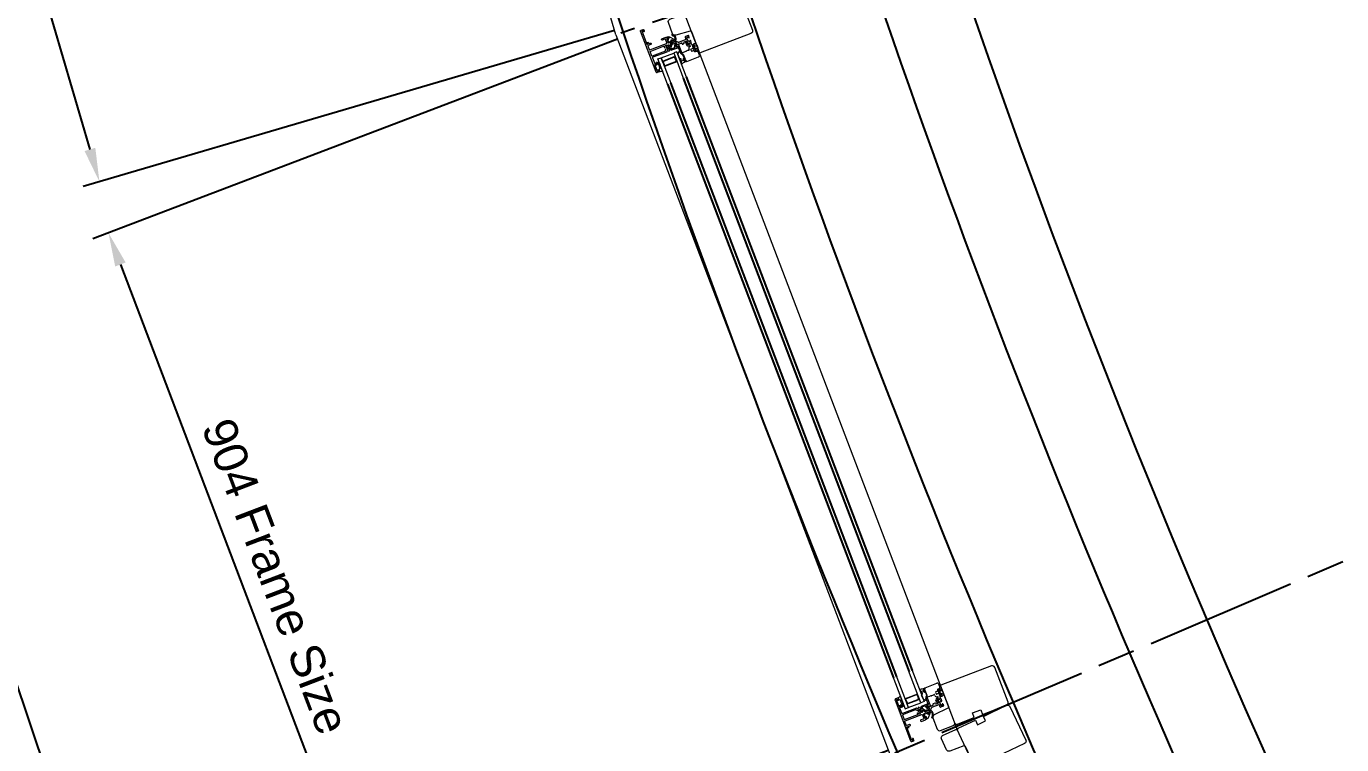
# Model space of a CAD drawing. Header units: inches. Extents: x 19267 to 40087, y 4081 to 15521.
# Drawn here: x 21843 to 23405, y 11814 to 12666 of the extents above; entities that cross this region are included whole.
import ezdxf

# ---------------------------------------------------------------- set-up
doc = ezdxf.new("R2010")
doc.units = ezdxf.units.IN
doc.header["$MEASUREMENT"] = 0
doc.linetypes.add('CENTERLINE', pattern=[30, 12, -1.5, 3, -1.5, 12])
doc.layers.get('DEFPOINTS').update_dxf_attribs({"color": 251})
doc.layers.add('20-TEXT', color=3, linetype='Continuous')
doc.layers.add('DWG', color=7, linetype='Continuous')
for name, color, linetype, lineweight in [('VELFAC_ALU', 4, 'Continuous', 0), ('VELFAC_COMPOSITE', 4, 'Continuous', 0), ('VELFAC_GASKET', 5, 'Continuous', 0), ('VELFAC_GLAZING', 5, 'Continuous', 0), ('VELFAC_GLAZING_BEAD', 5, 'Continuous', 0), ('VELFAC_WOOD', 2, 'Continuous', 0)]:
    doc.layers.add(name, color=color, linetype=linetype, lineweight=lineweight)
doc.styles.get("Standard").update_dxf_attribs({"font": 'arial.ttf'})
doc.dimstyles.new('20-TEXT', dxfattribs={"dimscale": 20, "dimtxt": 2, "dimasz": 2, "dimexe": 1, "dimexo": 1.5, "dimgap": 1, "dimtad": 1, "dimdec": 0, "dimzin": 0, "dimdsep": 46, "dimtxsty": 'Standard', "dimcen": 0.09, "dimadec": 4, "dimazin": 0, "dimtfac": 1, "dimtdec": 0, "dimtofl": 0, "dimtmove": 0, "dimatfit": 3, "dimfxl": 1, "dimtolj": 1, "dimtzin": 0, "dimarcsym": 0})

# ---------------------------------------------------------------- blocks, each defined once
blk = doc.blocks.new('*D33')
at = {"layer": '20-TEXT', "color": 0, "lineweight": -2, "transparency": 16777216}
for p, q in [((22075.4, 14429.8), (21068.3, 14090.6)), ((22242.6, 10666.4), (21100, 14059.1)), ((23243.6, 10961.3), (22236.4, 10622.1))]:
    blk.add_line(p, q, dxfattribs=at)
at = {"layer": '20-TEXT', "color": 0, "transparency": 16777216}
for points in [[(21106.3, 14061.2), (21093.7, 14056.9), (21087.3, 14097)], [(22248.9, 10668.5), (22236.3, 10664.2), (22255.4, 10628.5)]]:
    blk.add_solid(points, dxfattribs=at)
at = {"layer": 'DEFPOINTS', "color": 0, "transparency": 16777216}
for p in [(22103.9, 14439.3), (21087.3, 14097), (23272, 10970.8)]:
    blk.add_point(p, dxfattribs=at)
at = {"layer": '20-TEXT', "color": 0, "transparency": 16777216, "insert": (21715.1, 12377.5), "char_height": 40, "attachment_point": 5, "rotation": 288.6124}
blk.add_mtext('\\A1;3660 Structural Opening', dxfattribs=at)
blk = doc.blocks.new('*D29')
at = {"layer": '20-TEXT', "color": 0, "lineweight": -2, "transparency": 16777216}
for p, q in [((22286.6, 13527.9), (21656.1, 13342.6)), ((21686.5, 13309.9), (21918.6, 12520.4)), ((22541.3, 12661.7), (21910.7, 12476.4))]:
    blk.add_line(p, q, dxfattribs=at)
at = {"layer": '20-TEXT', "color": 0, "transparency": 16777216}
for points in [[(21692.9, 13311.7), (21680.1, 13308), (21675.2, 13348.2)], [(21925, 12522.3), (21912.2, 12518.5), (21929.9, 12482)]]:
    blk.add_solid(points, dxfattribs=at)
at = {"layer": 'DEFPOINTS', "color": 0, "transparency": 16777216}
for p in [(22315.4, 13536.4), (22570, 12670.2), (21929.9, 12482)]:
    blk.add_point(p, dxfattribs=at)
at = {"layer": '20-TEXT', "color": 0, "transparency": 16777216, "insert": (21841.6, 12926.6), "char_height": 40, "attachment_point": 5, "rotation": 286.3803}
blk.add_mtext('\\A1;904 Frame Size', dxfattribs=at)
blk = doc.blocks.new('*D30')
at = {"layer": '20-TEXT', "color": 0, "lineweight": -2, "transparency": 16777216}
for p, q in [((22544.9, 12651.3), (21921.9, 12414.1)), ((21954.8, 12383.9), (22247.6, 11614.5)), ((22866.2, 11807.1), (22243.1, 11570))]:
    blk.add_line(p, q, dxfattribs=at)
at = {"layer": '20-TEXT', "color": 0, "transparency": 16777216}
for points in [[(21961, 12386.2), (21948.6, 12381.5), (21940.6, 12421.3)], [(22253.8, 11616.9), (22241.4, 11612.1), (22261.8, 11577.1)]]:
    blk.add_solid(points, dxfattribs=at)
at = {"layer": 'DEFPOINTS', "color": 0, "transparency": 16777216}
for p in [(22572.9, 12661.9), (22894.2, 11817.8), (22261.8, 11577.1)]:
    blk.add_point(p, dxfattribs=at)
at = {"layer": '20-TEXT', "color": 0, "transparency": 16777216, "insert": (22139.2, 12013.7), "char_height": 40, "attachment_point": 5, "rotation": 290.8353}
blk.add_mtext('\\A1;904 Frame Size', dxfattribs=at)

msp = doc.modelspace()

# ---------------------------------------------------------------- hatches: boundary and pattern name
at = {"layer": 'VELFAC_COMPOSITE'}
h = msp.add_hatch(color=8, dxfattribs=at)
h.paths.add_polyline_path([(22609.5, 12638.4, -0.520567), (22607.5, 12639.8), (22607.5, 12640.2, 0.520567), (22606.7, 12640.7), (22605, 12640.1, -0.131652), (22604.9, 12640.1), (22604.5, 12640.1, -0.414214), (22604.2, 12640.5), (22604.4, 12641.4, -0.414214), (22604.7, 12641.6), (22604.9, 12641.6, 1.69614), (22605.1, 12642.6), (22604.9, 12642.6, -0.414214), (22604.6, 12643), (22604.8, 12643.9, -0.414214), (22605.1, 12644.1), (22605.5, 12644.1, -0.131652), (22605.6, 12644), (22607, 12642.9, 0.57735), (22607.8, 12643.2), (22608.1, 12644.9, -0.267949), (22609.4, 12646.5), (22610.3, 12646.8, 0.267949), (22610.5, 12647, -0.267949), (22610.7, 12647.3), (22614, 12648.5, -0.176327), (22614.7, 12648.6), (22616.9, 12647.8, 0.176327), (22618.2, 12647.8), (22625.9, 12650.7, 0.414214), (22626.2, 12651.4), (22625.3, 12653.7, -0.414214), (22625.6, 12654.3), (22628.8, 12655.6, -0.414214), (22629.5, 12655.3), (22630.1, 12653.8, -0.342001), (22629.7, 12652.6, -0.490311), (22629.4, 12652.7), (22629.1, 12653.5, 0.414214), (22628.4, 12653.8), (22627.5, 12653.5, 0.414214), (22627.2, 12652.8), (22628.4, 12649.8, 0.198912), (22628.9, 12649.2), (22630.5, 12648.5, 0.668179), (22630.9, 12648.9), (22630.6, 12649.5, -0.490311), (22630.8, 12649.8, -0.342001), (22631.8, 12649.2), (22632.4, 12647.6, -0.414214), (22632.1, 12647), (22629.2, 12645.9, -0.198912), (22628.5, 12645.9), (22627.6, 12646.3, -0.198912), (22627.5, 12646.4), (22627.4, 12646.6, -0.414214), (22627.6, 12646.9), (22628.5, 12647.2, 0.668179), (22628.5, 12647.8), (22627.5, 12648.2, -0.148291), (22627, 12648.6, 0.357756), (22626.4, 12648.8), (22624.1, 12647.9, 0.414214), (22623.9, 12647.5), (22624.2, 12646.7, -0.414214), (22624, 12646.3), (22621.9, 12645.5, -0.349216), (22621.6, 12645.6), (22621, 12646.5, 0.349216), (22620.6, 12646.6), (22614.4, 12644.2, 0.414214), (22613.9, 12642.9), (22614.1, 12642.3, 0.414214), (22614.8, 12642), (22616.2, 12642.5, -0.414214), (22616.8, 12642.2), (22616.9, 12642, -0.414214), (22616.5, 12641)])
h.paths.add_polyline_path([(22612.9, 12642.1), (22612.7, 12642.5, -0.414214), (22614, 12645.4), (22614.5, 12645.6, 1), (22614, 12646.9), (22610.2, 12645.4, 0.267949), (22609.3, 12644.3), (22608.7, 12640.9), (22608.7, 12640.4, 0.520567), (22609.7, 12639.8), (22612.3, 12640.8, 0.414214)], flags=16)
h = msp.add_hatch(color=8, dxfattribs=at)
h.paths.add_polyline_path([(22905.9, 11859.7, 0.520567), (22905.3, 11857.3), (22905.6, 11857, -0.520567), (22905.3, 11856.1), (22903.7, 11855.4, 0.131652), (22903.5, 11855.3), (22903.3, 11855.1, 0.414214), (22903.3, 11854.6), (22904, 11854.1, 0.414214), (22904.5, 11854.1), (22904.6, 11854.2, -1.69614), (22905.4, 11853.6), (22905.3, 11853.4, 0.414214), (22905.3, 11853), (22906, 11852.5, 0.414214), (22906.4, 11852.5), (22906.7, 11852.8, 0.131652), (22906.7, 11852.9), (22907, 11854.7, -0.57735), (22907.8, 11855), (22909.2, 11853.9, 0.267949), (22911.2, 11853.6), (22912.1, 11853.9, -0.267949), (22912.4, 11853.9, 0.267949), (22912.7, 11853.8), (22916, 11855.1, 0.176327), (22916.5, 11855.5), (22917.7, 11857.6, -0.176327), (22918.7, 11858.5), (22926.3, 11861.4, -0.414214), (22927, 11861.1), (22927.9, 11858.7, 0.414214), (22928.5, 11858.5), (22931.8, 11859.7, 0.414214), (22932.1, 11860.3), (22931.5, 11861.9, 0.342001), (22930.4, 11862.5, 0.490311), (22930.3, 11862.2), (22930.6, 11861.4, -0.414214), (22930.3, 11860.8), (22929.4, 11860.4, -0.414214), (22928.7, 11860.7), (22927.6, 11863.8, -0.198912), (22927.6, 11864.5), (22928.3, 11866.1, -0.668179), (22928.8, 11866), (22929.1, 11865.4, 0.490311), (22929.4, 11865.3, 0.342001), (22929.7, 11866.5), (22929.1, 11868, 0.414214), (22928.5, 11868.3), (22925.6, 11867.2, 0.198912), (22925.1, 11866.7), (22924.7, 11865.8, 0.198912), (22924.7, 11865.7), (22924.8, 11865.5, 0.414214), (22925, 11865.4), (22925.9, 11865.7, -0.668179), (22926.3, 11865.3), (22925.8, 11864.3, 0.148291), (22925.8, 11863.7, -0.357756), (22925.5, 11863.2), (22923.1, 11862.3, -0.414214), (22922.7, 11862.5), (22922.4, 11863.3, 0.414214), (22922, 11863.5), (22919.9, 11862.7, 0.349216), (22919.7, 11862.3), (22919.8, 11861.3, -0.349216), (22919.6, 11861), (22913.5, 11858.6, -0.414214), (22912.2, 11859.2), (22911.9, 11859.8, -0.414214), (22912.2, 11860.5), (22913.6, 11861, 0.414214), (22913.9, 11861.7), (22913.8, 11861.9, 0.414214), (22912.8, 11862.3)])
h.paths.add_polyline_path([(22910.8, 11859.2), (22911, 11858.7, 0.414214), (22913.9, 11857.4), (22914.5, 11857.7, -1), (22915, 11856.3), (22911.1, 11854.9, -0.267949), (22909.6, 11855.1), (22907, 11857.3), (22906.7, 11857.6, -0.520567), (22907, 11858.8), (22909.6, 11859.7, -0.414214)], flags=16)

# ---------------------------------------------------------------- linework, layer by layer
at = {"color": 1, "linetype": 'CENTERLINE', "ltscale": 15}
for p, q in [((25827.7, 13762.6), (22548.7, 12658.2)), ((25827.7, 13063.2), (22874, 11804.1))]:
    msp.add_line(p, q, dxfattribs=at)
at = {"color": 1, "ltscale": 30}
for centre, radius, start, end in [((33681.2, 16406.8), 11343.6, 189.6455, 207.5734), ((33655.9, 16397.9), 11416.8, 189.62284, 207.59324), ((33656.6, 16398.1), 11567.6, 189.62305, 207.59259), ((33644.9, 16395.2), 11705.5, 189.61836, 207.60653)]:
    msp.add_arc(centre, radius, start, end, dxfattribs=at)
at = {"layer": 'DWG', "ltscale": 5}
for p, q in [((22622.8, 12605.1), (22891.2, 11900.4)), ((22626.5, 12606.5), (22894.9, 11901.9)), ((22604.1, 12597.9), (22872.5, 11893.3)), ((22607.8, 12599.4), (22876.2, 11894.7))]:
    msp.add_line(p, q, dxfattribs=at)
at = {"layer": 'VELFAC_ALU'}
for p, q in [((22543, 12656.3), (22284.5, 13535.8)), ((22623.6, 12683.4), (22947.6, 11833)), ((22543, 12656.3), (22869.3, 11799.6)), ((23337, 11010.5), (22947.6, 11833))]:
    msp.add_line(p, q, dxfattribs=at)
for points in [[(22603.3, 12636), (22586.8, 12629.7, 0.414214), (22586.5, 12629.1), (22588.8, 12623, 0.414214), (22589.5, 12622.7), (22591, 12623.3, -0.414214), (22591.4, 12623.2), (22591.9, 12622, -0.341999), (22591.5, 12620.8, -0.490314), (22591.2, 12620.9), (22590.9, 12621.7, 0.414214), (22590.6, 12621.9), (22589.4, 12621.4, 0.414214), (22589.1, 12620.7), (22592, 12613.3, 0.414214), (22592.6, 12613), (22593.8, 12613.4, 0.414214), (22594, 12613.7), (22593.7, 12614.5, -0.490314), (22593.8, 12614.8, -0.341999), (22594.9, 12614.1), (22595.3, 12613, -0.414214), (22595.1, 12612.6), (22592.1, 12611.5, -0.414214), (22590.8, 12612), (22572.4, 12660.6, -0.414214), (22572.9, 12661.9), (22575.3, 12662.8, -0.414214), (22575.9, 12662.5), (22576.5, 12661.1, -0.341999), (22576.1, 12659.9, -0.490314), (22575.8, 12660), (22575.2, 12661.5, 0.414214), (22575, 12661.6), (22573.9, 12661.2, 0.414214), (22573.8, 12661), (22579.8, 12645.3, 0.414214), (22580.1, 12645.2), (22581.1, 12645.6, 0.414214), (22581.2, 12645.8), (22580.7, 12647.3, -0.490314), (22580.8, 12647.5, -0.341999), (22581.9, 12646.9), (22582, 12646.4, 0.414214), (22582.7, 12646.2), (22583.8, 12646.6, -1), (22584.4, 12645), (22581.3, 12643.8, 0.414214), (22581, 12643.2), (22582.7, 12638.8, 0.414214), (22583.3, 12638.5), (22603.2, 12646, 0.414214), (22603.5, 12646.7), (22601.8, 12651.1, 0.414214), (22601.1, 12651.4), (22598.1, 12650.2, -1), (22597.5, 12651.8), (22602.2, 12653.6, -0.198912), (22602.4, 12653.6), (22604.5, 12652.6, -0.341999), (22605.1, 12651.6, -0.490314), (22604.8, 12651.4), (22603.6, 12651.9, 0.668179), (22603.4, 12651.7), (22605.1, 12647, 0.414214), (22605.4, 12646.9), (22610.1, 12648.7, 0.668179), (22610.1, 12649), (22608.8, 12649.6, -0.490314), (22608.7, 12649.9, -0.341999), (22609.9, 12650.2), (22612.7, 12649, -0.668179), (22612.7, 12648), (22608.2, 12646.4, 0.267949), (22607.6, 12645.6), (22607.2, 12643.1, -0.57735), (22606.9, 12643), (22605.3, 12644.3, 0.57735), (22604.8, 12644.1), (22604.1, 12639.7, 0.760346), (22604.6, 12639.5, -0.171785), (22604.8, 12639.6), (22606.3, 12639.9, 0.267949), (22606.5, 12640, -0.957292), (22606.9, 12639.9), (22606.1, 12637, -0.493145), (22605.9, 12636.8), (22605.1, 12637.3, -0.315299), (22605, 12637.5), (22605, 12637.6, 0.414214), (22604.8, 12637.8), (22603.8, 12638), (22603.6, 12636.4, -0.267949)], [(22583.8, 12636.8), (22599.7, 12642.9, -0.414214), (22599.9, 12642.8), (22600.5, 12641.4, 0.414214), (22600.8, 12641.2), (22601, 12641.2, 0.267949), (22601.2, 12641.5), (22601.5, 12643.4, -0.267949), (22601.7, 12643.6), (22602.8, 12644.1, -0.57735), (22603.1, 12643.9), (22602.3, 12639, -0.267949), (22602.1, 12638.8), (22601.8, 12638.7, 0.414214), (22601.6, 12638.3), (22602, 12637.3, -0.414214), (22601.9, 12637.1), (22586, 12631, -0.414214), (22585.7, 12631.2), (22583.7, 12636.6, -0.414214)], [(22899.7, 11857.3), (22883.2, 11851, -0.414214), (22882.5, 11851.3), (22880.2, 11857.4, -0.414214), (22880.5, 11858), (22882.1, 11858.7, 0.414214), (22882.3, 11859), (22881.8, 11860.2, 0.341999), (22880.8, 11860.8, 0.490314), (22880.6, 11860.6), (22880.9, 11859.8, -0.414214), (22880.8, 11859.5), (22879.6, 11859, -0.414214), (22878.9, 11859.3), (22876.1, 11866.8, -0.414214), (22876.4, 11867.5), (22877.6, 11867.9, -0.414214), (22877.9, 11867.8), (22878.2, 11867, 0.490314), (22878.5, 11866.9, 0.341999), (22878.8, 11868.1), (22878.4, 11869.2, 0.414214), (22878, 11869.4), (22875, 11868.3, 0.414214), (22874.4, 11867), (22892.9, 11818.4, 0.414214), (22894.2, 11817.8), (22896.6, 11818.7, 0.414214), (22896.9, 11819.3), (22896.3, 11820.8, 0.341999), (22895.3, 11821.4, 0.490314), (22895.1, 11821.1), (22895.7, 11819.6, -0.414214), (22895.6, 11819.4), (22894.5, 11819, -0.414214), (22894.3, 11819.1), (22888.3, 11834.8, -0.414214), (22888.4, 11835.1), (22889.4, 11835.4, -0.414214), (22889.7, 11835.3), (22890.2, 11833.9, 0.490314), (22890.5, 11833.8, 0.341999), (22890.9, 11835), (22890.7, 11835.4, -0.414214), (22891, 11836.1), (22892.1, 11836.5, 1), (22891.5, 11838.1), (22888.5, 11836.9, -0.414214), (22887.8, 11837.2), (22886.1, 11841.6, -0.414214), (22886.4, 11842.2), (22906.2, 11849.8, -0.414214), (22906.9, 11849.5), (22908.6, 11845.1, -0.414214), (22908.3, 11844.4), (22905.2, 11843.3, 1), (22905.8, 11841.7), (22910.6, 11843.5, 0.198912), (22910.7, 11843.6), (22911.6, 11845.7, 0.341999), (22911.3, 11846.9, 0.490314), (22911, 11846.8), (22910.5, 11845.7, -0.668179), (22910.1, 11845.7), (22908.4, 11850.4, -0.414214), (22908.5, 11850.6), (22913.2, 11852.4, -0.668179), (22913.4, 11852.1), (22912.8, 11850.9, 0.490314), (22913, 11850.6, 0.341999), (22914.1, 11851.2), (22915.3, 11853.9, 0.668179), (22914.7, 11854.6), (22910.2, 11852.9, -0.267949), (22909.3, 11853.1), (22907.3, 11854.6, 0.57735), (22907, 11854.5), (22906.7, 11852.5, -0.57735), (22906.2, 11852.3), (22902.8, 11855.1, -0.760346), (22903, 11855.6, 0.171785), (22903.1, 11855.7), (22904.5, 11856.5, -0.267949), (22904.7, 11856.5, 0.957292), (22904.9, 11856.8), (22902.4, 11858.5, 0.493145), (22902.1, 11858.4), (22901.8, 11857.6, 0.315299), (22901.9, 11857.4), (22902, 11857.3, -0.414214), (22902, 11857), (22901.4, 11856.2), (22900.2, 11857.2, 0.267949)], [(22885.6, 11843.7), (22901.5, 11849.8, 0.414214), (22901.7, 11850.1), (22901.1, 11851.5, -0.414214), (22901.3, 11851.8), (22901.4, 11851.9, -0.267949), (22901.7, 11851.8), (22903.2, 11850.6, 0.267949), (22903.5, 11850.6), (22904.7, 11851, 0.57735), (22904.7, 11851.3), (22900.9, 11854.5, 0.267949), (22900.7, 11854.5), (22900.3, 11854.4, -0.414214), (22899.9, 11854.5), (22899.6, 11855.5, 0.414214), (22899.3, 11855.6), (22883.4, 11849.5, 0.414214), (22883.3, 11849.3), (22885.4, 11843.9, 0.414214)]]:
    msp.add_lwpolyline(points, format="xyb", close=True, dxfattribs=at)
at = {"layer": 'VELFAC_COMPOSITE'}
for p, q in [((22625.9, 12650.7), (22618.2, 12647.8)), ((22625.3, 12653.7), (22626.2, 12651.4)), ((22628.8, 12655.6), (22625.6, 12654.3)), ((22628.4, 12649.8), (22627.2, 12652.8)), ((22627.5, 12653.5), (22628.4, 12653.8)), ((22630.5, 12648.5), (22628.9, 12649.2)), ((22629.1, 12653.5), (22629.4, 12652.7)), ((22630.1, 12653.8), (22629.5, 12655.3)), ((22630.6, 12649.5), (22630.9, 12648.9)), ((22632.4, 12647.6), (22631.8, 12649.2)), ((22604.4, 12641.4), (22604.2, 12640.5)), ((22604.5, 12640.1), (22604.9, 12640.1)), ((22604.8, 12643.9), (22604.6, 12643)), ((22604.9, 12641.6), (22604.7, 12641.6)), ((22604.9, 12642.6), (22605.1, 12642.6)), ((22605, 12640.1), (22606.7, 12640.7)), ((22605.5, 12644.1), (22605.1, 12644.1)), ((22607, 12642.9), (22605.6, 12644)), ((22607.5, 12640.2), (22607.5, 12639.8)), ((22608.1, 12644.9), (22607.8, 12643.2)), ((22608.7, 12640.9), (22609.3, 12644.3)), ((22608.7, 12640.4), (22608.7, 12640.9)), ((22610.3, 12646.8), (22609.4, 12646.5)), ((22609.5, 12638.4), (22616.5, 12641)), ((22612.3, 12640.8), (22609.7, 12639.8)), ((22610.2, 12645.4), (22614, 12646.9)), ((22614, 12648.5), (22610.7, 12647.3)), ((22612.7, 12642.5), (22612.9, 12642.1)), ((22614.1, 12642.3), (22613.9, 12642.9)), ((22614.5, 12645.6), (22614, 12645.4)), ((22614.4, 12644.2), (22620.6, 12646.6)), ((22616.9, 12647.8), (22614.7, 12648.6)), ((22616.2, 12642.5), (22614.8, 12642)), ((22616.9, 12642), (22616.8, 12642.2)), ((22621, 12646.5), (22621.6, 12645.6)), ((22621.9, 12645.5), (22624, 12646.3)), ((22624.2, 12646.7), (22623.9, 12647.5)), ((22624.1, 12647.9), (22626.4, 12648.8)), ((22627.4, 12646.6), (22627.5, 12646.4)), ((22627.5, 12648.2), (22628.5, 12647.8)), ((22628.5, 12647.2), (22627.6, 12646.9)), ((22627.6, 12646.3), (22628.5, 12645.9)), ((22629.2, 12645.9), (22632.1, 12647)), ((22925.6, 11867.2), (22928.5, 11868.3)), ((22903.3, 11855.1), (22903.5, 11855.3)), ((22904, 11854.1), (22903.3, 11854.6)), ((22903.7, 11855.4), (22905.3, 11856.1)), ((22904.6, 11854.2), (22904.5, 11854.1)), ((22905.6, 11857), (22905.3, 11857.3)), ((22905.3, 11853.4), (22905.4, 11853.6)), ((22906, 11852.5), (22905.3, 11853)), ((22905.9, 11859.7), (22912.8, 11862.3)), ((22906.7, 11852.8), (22906.4, 11852.5)), ((22906.7, 11857.6), (22907, 11857.3)), ((22907, 11854.7), (22906.7, 11852.9)), ((22909.6, 11859.7), (22907, 11858.8)), ((22907, 11857.3), (22909.6, 11855.1)), ((22909.2, 11853.9), (22907.8, 11855)), ((22911, 11858.7), (22910.8, 11859.2)), ((22911.1, 11854.9), (22915, 11856.3)), ((22912.1, 11853.9), (22911.2, 11853.6)), ((22911.9, 11859.8), (22912.2, 11859.2)), ((22913.6, 11861), (22912.2, 11860.5)), ((22916, 11855.1), (22912.7, 11853.8)), ((22913.5, 11858.6), (22919.6, 11861)), ((22913.8, 11861.9), (22913.9, 11861.7)), ((22914.5, 11857.7), (22913.9, 11857.4)), ((22917.7, 11857.6), (22916.5, 11855.5)), ((22926.3, 11861.4), (22918.7, 11858.5)), ((22919.8, 11861.3), (22919.7, 11862.3)), ((22919.9, 11862.7), (22922, 11863.5)), ((22922.4, 11863.3), (22922.7, 11862.5)), ((22923.1, 11862.3), (22925.5, 11863.2)), ((22924.7, 11865.8), (22925.1, 11866.7)), ((22924.8, 11865.5), (22924.7, 11865.7)), ((22925.9, 11865.7), (22925, 11865.4)), ((22925.8, 11864.3), (22926.3, 11865.3)), ((22927.9, 11858.7), (22927, 11861.1)), ((22928.3, 11866.1), (22927.6, 11864.5)), ((22927.6, 11863.8), (22928.7, 11860.7)), ((22931.8, 11859.7), (22928.5, 11858.5)), ((22929.1, 11865.4), (22928.8, 11866)), ((22929.1, 11868), (22929.7, 11866.5)), ((22929.4, 11860.4), (22930.3, 11860.8)), ((22930.6, 11861.4), (22930.3, 11862.2)), ((22931.5, 11861.9), (22932.1, 11860.3))]:
    msp.add_line(p, q, dxfattribs=at)
for centre, radius, start, end in [((22625.8, 12653.9), 0.5, 110.8269, 200.8269), ((22625.7, 12651.2), 0.5, 290.8269, 20.8269), ((22627.7, 12653), 0.5, 110.8269, 200.8269), ((22628.6, 12653.4), 0.5, 20.8269, 110.8269), ((22629.3, 12650.1), 1, 200.8269, 245.8269), ((22629, 12655.1), 0.5, 20.8269, 110.8269), ((22629.6, 12652.8), 0.2, 200.8269, 305.3038), ((22629.1, 12653.4), 1, 305.3038, 20.8269), ((22630.8, 12649.6), 0.2, 96.3499, 200.8269), ((22630.9, 12648.8), 1, 20.8269, 96.3499), ((22604.5, 12640.4), 0.3, 170.8269, 260.8269), ((22604.7, 12641.3), 0.3, 80.8269, 170.8269), ((22604.9, 12642.9), 0.3, 170.8269, 260.8269), ((22605.1, 12643.8), 0.3, 80.8269, 170.8269), ((22605.3, 12642.1), 0.6, 231.8718, 109.7819), ((22604.9, 12640.4), 0.3, 260.8269, 290.8269), ((22605.5, 12643.8), 0.3, 50.8269, 80.8269), ((22606.9, 12640.2), 0.6, 0.8269, 110.8269), ((22607.3, 12643.3), 0.5, 230.8269, 350.8269), ((22609, 12639.8), 1.5, 180.8269, 290.8269), ((22610.1, 12644.6), 2, 110.8269, 170.8269), ((22609.4, 12640.4), 0.7, 180.8269, 290.8269), ((22610.7, 12644), 1.5, 110.8269, 170.8269), ((22610.2, 12647.1), 0.3, 290.8269, 350.8269), ((22610.8, 12647), 0.3, 110.8269, 170.8269), ((22611.9, 12641.7), 1, 290.8269, 20.8269), ((22614.7, 12643.3), 2.2, 110.8269, 200.8269), ((22614.8, 12643.3), 1, 110.8269, 200.8269), ((22614.3, 12647.6), 1, 70.8269, 110.8269), ((22614.3, 12646.3), 0.7, 290.8269, 110.8269), ((22614.6, 12642.5), 0.5, 200.8269, 290.8269), ((22616.3, 12642.1), 0.5, 20.8269, 110.8269), ((22616.2, 12641.7), 0.75, 290.8269, 20.8269), ((22617.5, 12649.7), 2, 250.8269, 290.8269), ((22620.7, 12646.3), 0.3, 33.8269, 110.8269), ((22621.8, 12645.7), 0.3, 213.8269, 290.8269), ((22624.2, 12647.6), 0.3, 110.8269, 200.8269), ((22623.9, 12646.6), 0.3, 290.8269, 20.8269), ((22626.6, 12648.3), 0.5, 32.0869, 110.8269), ((22627.9, 12649.1), 1, 212.0869, 245.8269), ((22627.6, 12646.7), 0.2, 110.8269, 200.8269), ((22627.7, 12646.5), 0.2, 200.8269, 245.8269), ((22628.3, 12647.5), 0.3, 290.8269, 65.8269), ((22628.9, 12646.8), 1, 245.8269, 290.8269), ((22630.6, 12648.8), 0.3, 245.8269, 20.8269), ((22631.9, 12647.5), 0.5, 290.8269, 20.8269), ((22928.7, 11867.8), 0.5, 20.849, 110.849), ((22903.5, 11854.9), 0.3, 140.849, 230.849), ((22903.8, 11855.2), 0.3, 110.849, 140.849), ((22904.2, 11854.3), 0.3, 230.849, 320.849), ((22905.2, 11854.1), 0.6, 291.894, 169.804), ((22906.4, 11858.3), 1.5, 110.849, 220.849), ((22905.5, 11853.3), 0.3, 140.849, 230.849), ((22905.1, 11856.6), 0.6, 290.849, 40.849), ((22906.2, 11852.7), 0.3, 230.849, 320.849), ((22907.2, 11858.1), 0.7, 110.849, 220.849), ((22906.4, 11853), 0.3, 320.849, 350.849), ((22907.5, 11854.6), 0.5, 50.849, 170.849), ((22910.4, 11855.4), 2, 230.849, 290.849), ((22909.9, 11858.8), 1, 20.849, 110.849), ((22910.6, 11856.3), 1.5, 230.849, 290.849), ((22913.1, 11859.5), 2.2, 200.849, 290.849), ((22912.4, 11860), 0.5, 110.849, 200.849), ((22912.2, 11853.6), 0.3, 50.849, 110.849), ((22913.1, 11859.6), 1, 200.849, 290.849), ((22912.6, 11854.1), 0.3, 230.849, 290.849), ((22913.1, 11861.6), 0.75, 20.849, 110.849), ((22913.4, 11861.5), 0.5, 290.849, 20.849), ((22914.7, 11857), 0.7, 290.849, 110.849), ((22915.6, 11856), 1, 290.849, 330.849), ((22919.4, 11856.6), 2, 110.849, 150.849), ((22919.5, 11861.3), 0.3, 290.849, 7.849), ((22920, 11862.4), 0.3, 110.849, 187.849), ((22922.1, 11863.2), 0.3, 20.849, 110.849), ((22923, 11862.6), 0.3, 200.849, 290.849), ((22924.9, 11865.8), 0.2, 155.849, 200.849), ((22924.9, 11865.6), 0.2, 200.849, 290.849), ((22926, 11866.3), 1, 110.849, 155.849), ((22925.3, 11863.6), 0.5, 290.849, 9.5889), ((22926.8, 11863.9), 1, 155.849, 189.5889), ((22926, 11865.4), 0.3, 335.849, 110.849), ((22926.5, 11860.9), 0.5, 20.849, 110.849), ((22928.5, 11864.1), 1, 155.849, 200.849), ((22928.3, 11858.9), 0.5, 200.849, 290.849), ((22928.5, 11865.9), 0.3, 20.849, 155.849), ((22929.2, 11860.9), 0.5, 200.849, 290.849), ((22929.3, 11865.5), 0.2, 200.849, 305.3259), ((22928.8, 11866.1), 1, 305.3259, 20.849), ((22930.5, 11862.3), 0.2, 96.372, 200.849), ((22930.1, 11861.2), 0.5, 290.849, 20.849), ((22930.6, 11861.5), 1, 20.849, 96.372), ((22931.6, 11860.2), 0.5, 290.849, 20.849)]:
    msp.add_arc(centre, radius, start, end, dxfattribs=at)
at = {"layer": 'VELFAC_GASKET'}
for p, q in [((22603.4, 12653.5), (22603.3, 12653.5)), ((22605.2, 12654.2), (22603.5, 12653.7)), ((22603.5, 12653.1), (22605.5, 12652.5)), ((22603.5, 12652.9), (22603.5, 12652.8)), ((22603.6, 12652.5), (22605.6, 12651.9)), ((22605.3, 12653.5), (22603.7, 12653)), ((22605.5, 12652.5), (22604.4, 12650)), ((22605.6, 12651.9), (22604.5, 12649.3)), ((22607.2, 12653.6), (22605.2, 12654.2)), ((22607.3, 12652.9), (22605.3, 12653.5)), ((22613, 12650.6), (22607.2, 12653.6)), ((22608.1, 12648.4), (22609.2, 12650.9)), ((22609.2, 12650.9), (22613.8, 12648.5)), ((22609.6, 12656.6), (22611.3, 12655.5)), ((22609.7, 12656), (22611.5, 12654.9)), ((22611.9, 12656.1), (22609.8, 12657.1)), ((22612, 12655.4), (22610, 12656.5)), ((22604.9, 12648.7), (22606.7, 12647.9)), ((22617.3, 12635.8), (22616.5, 12633.4)), ((22621.4, 12634.3), (22618.5, 12636.2)), ((22624, 12628.9), (22621.7, 12634)), ((22632.8, 12637.2), (22632.1, 12639)), ((22632.4, 12639.6), (22633.8, 12640.1)), ((22634.9, 12637.4), (22633.5, 12636.9)), ((22633.8, 12640.1), (22635, 12640.6)), ((22634.2, 12642.9), (22633.9, 12643.8)), ((22635.5, 12643.9), (22634.2, 12642.9)), ((22635.5, 12643.9), (22634.2, 12642.9)), ((22635.9, 12637.8), (22634.9, 12637.4)), ((22636.1, 12643.2), (22635.7, 12642.8)), ((22636.1, 12643.2), (22635.7, 12642.8)), ((22636, 12641.8), (22637.1, 12639)), ((22636, 12641.8), (22637.1, 12639)), ((22636.8, 12643.8), (22636.1, 12643.2)), ((22636.8, 12643.8), (22636.1, 12643.2)), ((22636.5, 12636.8), (22636.3, 12637.3)), ((22638.8, 12637), (22636.7, 12636.7)), ((22636.8, 12642.2), (22637.3, 12643.4)), ((22636.8, 12642.2), (22637.3, 12643.4)), ((22637.1, 12639), (22637.9, 12639.1)), ((22637.1, 12639), (22637.9, 12639.1)), ((22638.2, 12639.7), (22637.5, 12639.9)), ((22638.2, 12639.7), (22637.5, 12639.9)), ((22637.9, 12639.1), (22638.2, 12639.1)), ((22637.9, 12639.1), (22638.2, 12639.1)), ((22638.6, 12640.3), (22639, 12640.1)), ((22638.9, 12644.7), (22640.2, 12641.1)), ((22591.6, 12614.6), (22589.7, 12619.6)), ((22590, 12620.2), (22591.7, 12620.9)), ((22592, 12621.6), (22591.4, 12623.1)), ((22592.1, 12623.9), (22593.6, 12623.7)), ((22592.6, 12623.8), (22593.4, 12621.7)), ((22593.9, 12621.9), (22593.4, 12621.7)), ((22593.4, 12621.7), (22594.9, 12617.6)), ((22593.7, 12621.6), (22594, 12621.8)), ((22594.8, 12620.5), (22593.8, 12620.9)), ((22594.8, 12622.7), (22595.4, 12621.2)), ((22616.5, 12633.1), (22618.1, 12628.9)), ((22618.4, 12628.6), (22620.2, 12627.9)), ((22624, 12625.5), (22623, 12627.5)), ((22623.3, 12628.2), (22623.6, 12628.2)), ((22625.7, 12625.8), (22624.8, 12625.4)), ((22624.9, 12624.2), (22626, 12624.9)), ((22626, 12625.7), (22626, 12625.8)), ((22593.9, 12614.9), (22592.2, 12614.3)), ((22595.4, 12612.8), (22594.7, 12614.6)), ((22595.2, 12617.2), (22595.9, 12617.1)), ((22597.3, 12616.1), (22598.6, 12612.8)), ((22878.3, 11869.4), (22879, 11867.7)), ((22882, 11868.2), (22880.7, 11871.6)), ((22907.6, 11868.3), (22906, 11872.5)), ((22906.1, 11872.9), (22906.9, 11874.7)), ((22908, 11880.5), (22909.3, 11880.7)), ((22908.2, 11879), (22908.7, 11876.8)), ((22909.6, 11879.8), (22908.7, 11879.5)), ((22909.4, 11876.5), (22909.7, 11876.7)), ((22909.8, 11880.2), (22909.8, 11880.1)), ((22910.4, 11876.4), (22912.1, 11871.1)), ((22912.1, 11870.7), (22911.1, 11867.3)), ((22922.5, 11876.1), (22923.2, 11874.3)), ((22924.2, 11877.3), (22922.8, 11876.7)), ((22923.8, 11874), (22925.2, 11874.6)), ((22925.3, 11877.7), (22924.2, 11877.3)), ((22925, 11878.9), (22925.2, 11878.3)), ((22926.9, 11880.2), (22925.1, 11879.1)), ((22925.2, 11874.6), (22926.4, 11875)), ((22926.9, 11877.5), (22927.6, 11878)), ((22926.9, 11877.5), (22927.6, 11878)), ((22928, 11874.8), (22926.9, 11877.5)), ((22928, 11874.8), (22926.9, 11877.5)), ((22929, 11872.9), (22927.3, 11872.8)), ((22929, 11872.9), (22927.3, 11872.8)), ((22927.3, 11872.8), (22927.7, 11871.8)), ((22927.6, 11878), (22927.8, 11878.2)), ((22927.6, 11878), (22927.8, 11878.2)), ((22928.2, 11877.8), (22927.8, 11877.2)), ((22928.2, 11877.8), (22927.8, 11877.2)), ((22929, 11873.8), (22928.4, 11873.8)), ((22929, 11873.8), (22928.4, 11873.8)), ((22928.8, 11875), (22930, 11874.4)), ((22928.8, 11875), (22930, 11874.4)), ((22928.9, 11877.6), (22929.1, 11878)), ((22929.9, 11873.8), (22929, 11873.8)), ((22929.9, 11873.8), (22929, 11873.8)), ((22932, 11874.5), (22930.7, 11878.1)), ((22876.7, 11865.6), (22878.6, 11860.5)), ((22878.6, 11866.9), (22877, 11866.2)), ((22879.2, 11860.3), (22880.9, 11860.9)), ((22881.1, 11866), (22881.5, 11866.5)), ((22882.8, 11861.4), (22881.2, 11865.5)), ((22881.7, 11860.6), (22882.2, 11859.1)), ((22883, 11863.3), (22882.5, 11862.3)), ((22883.3, 11861.6), (22882.8, 11861.4)), ((22883.6, 11859.3), (22882.8, 11861.4)), ((22882.9, 11861.8), (22883.3, 11861.8)), ((22883.3, 11858.9), (22884.3, 11860.1)), ((22884.5, 11861.6), (22883.9, 11863.2)), ((22910, 11866.8), (22907.8, 11868.1)), ((22914, 11850.1), (22915.8, 11855)), ((22916.6, 11852.9), (22914.3, 11846.8)), ((22909.3, 11848.9), (22910.1, 11850.8)), ((22912.3, 11846.5), (22909.8, 11847.6)), ((22911.2, 11844.7), (22912.3, 11846.5)), ((22911.4, 11844.3), (22911.3, 11844.3)), ((22911.4, 11851.3), (22914, 11850.1)), ((22913.2, 11845.1), (22911.6, 11844.3)), ((22914.3, 11846.8), (22913.2, 11845.1)), ((22918.1, 11846.1), (22918.7, 11848.1)), ((22919.4, 11848), (22918.6, 11845.9))]:
    msp.add_line(p, q, dxfattribs=at)
for centre in [(22622.3, 12625.8), (22907.1, 11877.6)]:
    msp.add_circle(centre, 0.196, dxfattribs=at)
for centre, radius, start, end in [((22603.6, 12653.4), 0.3, 155.8269, 245.8269), ((22603.6, 12653.4), 0.3, 105.8269, 155.8269), ((22603.7, 12652.7), 0.3, 155.8606, 245.8606), ((22603.7, 12652.7), 0.3, 105.8606, 155.8606), ((22605.3, 12649.6), 1, 155.8269, 245.8269), ((22605.4, 12648.9), 1, 155.8606, 245.8606), ((22609.7, 12656.9), 0.3, 62.5237, 242.5237), ((22609.8, 12656.2), 0.3, 62.5574, 242.5574), ((22609, 12651.7), 4.5, 348.8004, 58.5237), ((22609.6, 12651.6), 5, 346.7962, 63.2922), ((22613.1, 12650.9), 0.3, 242.5237, 348.8004), ((22604.8, 12652.8), 10, 334.6727, 346.7962), ((22607.1, 12648.8), 1, 245.8269, 335.8269), ((22617, 12633.3), 0.5, 162.7945, 200.8269), ((22618.1, 12635.2), 1.05, 70.57, 143.9935), ((22621.3, 12633.8), 0.5, 23.8045, 70.2664), ((22632.6, 12639.1), 0.5, 110.8269, 200.8269), ((22633.3, 12637.4), 0.5, 200.8269, 290.8269), ((22634.2, 12644), 0.375, 149.8462, 201.0427), ((22636.8, 12642.2), 3.54, 71.3946, 146.3302), ((22628.3, 12638.9), 7.16, 15.8329, 33.9338), ((22635, 12640.8), 0.2, 290.8269, 17.5369), ((22635.8, 12643.5), 0.462, 307.6929, 129.4834), ((22635.8, 12643.5), 0.462, 307.6929, 129.4834), ((22635.9, 12642.6), 0.3, 131.5189, 212.912), ((22635.9, 12642.6), 0.3, 131.5189, 212.912), ((22630.1, 12638.8), 6.64, 26.4347, 32.912), ((22630.1, 12638.8), 6.64, 26.4347, 32.912), ((22636.1, 12637.5), 0.327, 322.228, 113.1937), ((22635.5, 12641.8), 4.59, 280.7793, 307.9081), ((22635.5, 12641.8), 4.59, 280.7793, 307.9081), ((22638.1, 12641.3), 1.59, 148.0972, 248.6893), ((22638.1, 12641.3), 1.59, 148.0972, 248.6893), ((22636.7, 12636.8), 0.167, 200.8269, 280.6854), ((22637, 12643.6), 0.3, 330.3409, 130.8269), ((22637, 12643.6), 0.3, 330.3409, 130.8269), ((22638, 12638.6), 0.5, 307.9081, 95.8269), ((22638, 12638.6), 0.5, 307.9081, 95.8269), ((22637, 12643.6), 2.14, 31.2539, 64.4237), ((22638.2, 12639.4), 0.3, 275.8269, 80.1103), ((22638.2, 12639.4), 0.3, 275.8269, 80.1103), ((22638.5, 12638.6), 1.6, 280.6854, 71.3057), ((22639.1, 12641.3), 1.16, 264.0475, 349.6151), ((22590.1, 12619.8), 0.5, 110.8269, 200.8269), ((22592, 12623.3), 0.6, 80.8269, 200.8269), ((22591.4, 12621.4), 0.6, 290.8269, 18.1029), ((22593.4, 12622.2), 1.5, 20.8269, 80.8269), ((22593.9, 12621.2), 0.382, 120.7888, 249.723), ((22594, 12621.9), 0.1, 305.8269, 110.8269), ((22594.9, 12621), 0.5, 254.7611, 20.8269), ((22618.8, 12629.3), 0.799, 210.1853, 241.9784), ((22620, 12627.4), 0.5, 8.3981, 66.7095), ((22593.8, 12623.5), 27, 357.4926, 8.3981), ((22622, 12622.3), 1.29, 177.5529, 207.6671), ((22621.1, 12621.8), 0.235, 207.6927, 310.5691), ((22633, 12609.1), 17.2, 118.2242, 133.1184), ((22623.4, 12627.7), 0.5, 102.0205, 207.3131), ((22623.5, 12628.7), 0.5, 282.0205, 23.8045), ((22624.4, 12625.8), 0.535, 216.1485, 309.1291), ((22625.8, 12625.6), 0.221, 37.8384, 128.9026), ((22625.6, 12625.3), 0.562, 315.6934, 40.2343), ((22592.1, 12614.7), 0.5, 200.8269, 290.8269), ((22594.1, 12614.3), 0.6, 20.8269, 110.8269), ((22592.1, 12617.2), 3.2, 313.6029, 359.3378), ((22595.9, 12618), 1, 200.8269, 230.336), ((22595.6, 12612.9), 0.2, 200.8269, 292.6966), ((22596.5, 12606), 6.73, 74.8249, 97.7962), ((22595.5, 12614.9), 2.22, 33.2456, 79.7452), ((22598.4, 12612.7), 0.2, 239.9244, 20.8269), ((22878.5, 11869.5), 0.2, 108.9792, 200.849), ((22874.7, 11875.2), 6.73, 303.8797, 326.851), ((22880.5, 11871.5), 0.2, 20.849, 161.7514), ((22879.8, 11867.9), 2.22, 321.9307, 8.4302), ((22903.5, 11879.8), 0.235, 91.1068, 193.9832), ((22904.6, 11880), 1.29, 194.0087, 224.123), ((22904, 11897.2), 17.2, 268.5575, 283.4517), ((22884.3, 11860.3), 27, 33.2778, 44.1833), ((22906.8, 11872.7), 0.799, 159.6974, 191.4906), ((22906.4, 11874.9), 0.5, 334.9664, 33.2778), ((22908.1, 11868.5), 0.5, 200.849, 238.8814), ((22908.7, 11879), 0.535, 92.5468, 185.5274), ((22909.2, 11876.9), 0.5, 194.3628, 299.6553), ((22909.2, 11880.2), 0.562, 1.4416, 85.9825), ((22909.6, 11880.1), 0.221, 272.7733, 3.8374), ((22909.9, 11876.2), 0.5, 17.8713, 119.6553), ((22911.7, 11870.9), 0.5, 331.4095, 17.8713), ((22923, 11876.3), 0.5, 110.849, 200.849), ((22923.7, 11874.5), 0.5, 200.849, 290.849), ((22925.2, 11878.9), 0.167, 120.9904, 200.849), ((22927.6, 11874.4), 4.59, 93.7677, 120.8966), ((22927.6, 11874.4), 4.59, 93.7677, 120.8966), ((22925.2, 11878), 0.327, 288.4821, 79.4478), ((22926.5, 11874.8), 0.2, 24.1389, 110.849), ((22920.2, 11871.8), 7.16, 7.742, 25.843), ((22927.7, 11878.8), 1.6, 330.3702, 120.9904), ((22927.3, 11878.4), 0.5, 305.849, 93.7677), ((22927.3, 11878.4), 0.5, 305.849, 93.7677), ((22929.2, 11876.5), 1.59, 152.9865, 253.5787), ((22929.2, 11876.5), 1.59, 152.9865, 253.5787), ((22928, 11872), 0.375, 200.6331, 251.8296), ((22928, 11878), 0.3, 321.5656, 125.849), ((22928, 11878), 0.3, 321.5656, 125.849), ((22928.8, 11875), 3.54, 255.3456, 330.2813), ((22921.6, 11873), 6.64, 8.7638, 15.2411), ((22921.6, 11873), 6.64, 8.7638, 15.2411), ((22928.4, 11874.1), 0.3, 188.7638, 270.157), ((22928.4, 11874.1), 0.3, 188.7638, 270.157), ((22929, 11873.3), 0.462, 272.1925, 93.983), ((22929, 11873.3), 0.462, 272.1925, 93.983), ((22929.9, 11877.2), 1.16, 52.0608, 137.6284), ((22929.9, 11874.1), 0.3, 270.849, 71.335), ((22929.9, 11874.1), 0.3, 270.849, 71.335), ((22929.9, 11874.1), 2.14, 337.2521, 10.4219), ((22877.1, 11865.8), 0.5, 110.849, 200.849), ((22878.4, 11867.4), 0.6, 290.849, 20.849), ((22879.1, 11860.7), 0.5, 200.849, 290.849), ((22878.8, 11863.9), 3.2, 42.338, 88.0729), ((22881.1, 11860.3), 0.6, 23.573, 110.849), ((22882.1, 11865.9), 1, 171.3399, 200.849), ((22882.8, 11859.3), 0.6, 200.849, 320.849), ((22882.9, 11862.1), 0.382, 151.9528, 280.887), ((22883.4, 11863), 0.5, 20.849, 146.9148), ((22883.3, 11861.7), 0.1, 290.849, 95.849), ((22883.1, 11861.1), 1.5, 320.849, 20.849), ((22910.2, 11867.8), 1.05, 257.6823, 331.1059), ((22911.9, 11845.8), 10, 54.8797, 67.0031), ((22916.9, 11852.8), 0.3, 52.8755, 159.1521), ((22914.4, 11849.4), 4.5, 343.1521, 52.8755), ((22914.8, 11849.9), 5, 338.3837, 54.8797), ((22910.2, 11848.5), 1, 155.849, 245.849), ((22911, 11850.4), 1, 65.849, 155.849), ((22911.5, 11844.6), 0.3, 155.849, 245.849), ((22911.5, 11844.6), 0.3, 245.849, 295.849), ((22918.3, 11846), 0.3, 159.1521, 339.1521)]:
    msp.add_arc(centre, radius, start, end, dxfattribs=at)
at = {"layer": 'VELFAC_GLAZING', "linetype": 'Continuous'}
for p, q in [((22596.7, 12629.1), (22611.6, 12634.8)), ((22615.3, 12636.3), (22611.6, 12634.9)), ((22611.6, 12634.9), (22626.2, 12596.6)), ((22611.6, 12634.8), (22613.7, 12629.4)), ((22629.9, 12598), (22615.3, 12636.3)), ((22592.9, 12627.8), (22596.6, 12629.2)), ((22607.5, 12589.5), (22592.9, 12627.8)), ((22596.6, 12629.2), (22611.2, 12590.9)), ((22598.7, 12623.7), (22596.7, 12629.1)), ((22599, 12623.8), (22598.7, 12623.7)), ((22599, 12623.8), (22599.8, 12625.6)), ((22599.8, 12625.6), (22599, 12623.8)), ((22600.8, 12618.9), (22599, 12623.8)), ((22599.4, 12623.8), (22600.1, 12625.3)), ((22601.1, 12619.5), (22599.4, 12623.8)), ((22599.8, 12625.6), (22611.6, 12630.1)), ((22611.6, 12630.1), (22599.8, 12625.6)), ((22600.1, 12625.3), (22611.6, 12629.7)), ((22615.2, 12624.4), (22600.8, 12618.9)), ((22614.7, 12624.6), (22601.1, 12619.5)), ((22611.6, 12630.1), (22613.4, 12629.3)), ((22613.4, 12629.3), (22611.6, 12630.1)), ((22611.6, 12629.7), (22613.1, 12629)), ((22613.1, 12629), (22614.7, 12624.6)), ((22613.7, 12629.4), (22613.4, 12629.3)), ((22613.4, 12629.3), (22615.2, 12624.4)), ((22905.1, 11863.7), (22890.5, 11902)), ((22894.3, 11903.4), (22908.9, 11865.1)), ((22871.8, 11894.9), (22886.4, 11856.6)), ((22890.2, 11858), (22875.6, 11896.3)), ((22900.9, 11873.9), (22886.5, 11868.5)), ((22886.5, 11868.5), (22888.4, 11863.6)), ((22900.7, 11873.4), (22887, 11868.2)), ((22887, 11868.2), (22888.7, 11863.9)), ((22902.3, 11869.1), (22900.7, 11873.4)), ((22902.7, 11869.1), (22900.9, 11873.9)), ((22901.6, 11867.6), (22902.3, 11869.1)), ((22901.9, 11867.3), (22902.7, 11869.1)), ((22902.7, 11869.1), (22901.9, 11867.3)), ((22903, 11869.2), (22902.7, 11869.1)), ((22905.1, 11863.8), (22903, 11869.2)), ((22886.4, 11856.6), (22890.2, 11858)), ((22888.4, 11863.6), (22888.1, 11863.5)), ((22888.1, 11863.5), (22890.1, 11858.1)), ((22888.4, 11863.6), (22890.1, 11862.8)), ((22890.1, 11862.8), (22888.4, 11863.6)), ((22888.7, 11863.9), (22890.1, 11863.2)), ((22890.1, 11863.2), (22901.6, 11867.6)), ((22890.1, 11862.8), (22901.9, 11867.3)), ((22901.9, 11867.3), (22890.1, 11862.8)), ((22890.1, 11858.1), (22905.1, 11863.8)), ((22908.9, 11865.1), (22905.1, 11863.7))]:
    msp.add_line(p, q, dxfattribs=at)
at = {"layer": 'VELFAC_GLAZING_BEAD'}
for p, q in [((22614.2, 12643.4), (22614.3, 12643.1)), ((22617.3, 12645.3), (22614.5, 12644)), ((22615.6, 12642.5), (22616.1, 12642.7)), ((22616.7, 12642.4), (22619.6, 12634.8)), ((22621.1, 12635.3), (22617.3, 12645.3)), ((22624.2, 12636), (22621.7, 12635)), ((22622.9, 12633.3), (22625.1, 12627.5)), ((22625.7, 12636.5), (22624.2, 12636)), ((22626.4, 12636.8), (22625.7, 12636.5)), ((22625.8, 12647.6), (22627, 12644.5)), ((22628.9, 12638), (22626.5, 12637)), ((22627.4, 12647.6), (22627.2, 12648.1)), ((22628.4, 12645), (22627.4, 12647.6)), ((22630.6, 12645.3), (22629, 12644.7)), ((22629.6, 12638), (22629.2, 12637.8)), ((22629.5, 12643.3), (22630.7, 12643.8)), ((22629.7, 12639.3), (22629.9, 12638.7)), ((22631.6, 12646.8), (22631.2, 12646.6)), ((22631.3, 12643.5), (22631.4, 12643.2)), ((22633, 12644.7), (22632.3, 12646.5)), ((22634.9, 12641.1), (22633.8, 12644)), ((22636.7, 12636.4), (22634.9, 12641.1)), ((22639.2, 12636.8), (22637.3, 12636.1)), ((22642.1, 12632.1), (22640.5, 12636.3)), ((22622.9, 12627.6), (22623.6, 12626.4)), ((22624.6, 12627.2), (22623.3, 12628)), ((22625.4, 12625.7), (22626.2, 12626)), ((22626.4, 12625.9), (22626.6, 12625.2)), ((22627.2, 12624.8), (22641.2, 12630.1)), ((22910.1, 11881.6), (22924.1, 11886.9)), ((22926, 11886.1), (22927.6, 11881.9)), ((22908.7, 11876.7), (22908.4, 11878)), ((22909.7, 11878.1), (22909.3, 11876.6)), ((22909.4, 11879.7), (22910.1, 11880)), ((22910.2, 11880.3), (22909.9, 11880.9)), ((22912.5, 11872.4), (22910.3, 11878.2)), ((22914, 11861.5), (22911.1, 11869.1)), ((22912.5, 11869.7), (22916.3, 11859.7)), ((22915.3, 11871.3), (22912.7, 11870.3)), ((22916.8, 11871.9), (22915.3, 11871.3)), ((22917.4, 11872.1), (22916.8, 11871.9)), ((22920.1, 11872.9), (22917.7, 11872)), ((22920.7, 11873.4), (22920.2, 11873.2)), ((22921.6, 11872.4), (22921.3, 11873.1)), ((22924.2, 11869.3), (22925.3, 11869.7)), ((22926.3, 11868.5), (22924.7, 11867.9)), ((22924.9, 11879.2), (22926.7, 11874.5)), ((22927, 11880.6), (22925.2, 11879.9)), ((22925.6, 11870.4), (22925.5, 11870.7)), ((22926.7, 11874.5), (22927.8, 11871.6)), ((22927.6, 11870.6), (22928.3, 11868.8)), ((22928, 11868.1), (22927.6, 11867.9)), ((22912.7, 11859.1), (22912.6, 11859.4)), ((22913.2, 11860.7), (22913.7, 11860.8)), ((22916.3, 11859.7), (22913.3, 11858.8)), ((22924.2, 11863.7), (22923, 11866.7)), ((22924.4, 11867.3), (22925.4, 11864.7)), ((22925.4, 11864.7), (22925.6, 11864.2))]:
    msp.add_line(p, q, dxfattribs=at)
for centre, radius, start, end in [((22614.7, 12643.6), 0.5, 116.8269, 200.8269), ((22615.3, 12643.5), 1, 200.8269, 290.8269), ((22616.3, 12642.2), 0.5, 20.8269, 110.8269), ((22621.5, 12635.5), 2, 200.8269, 290.8269), ((22621.5, 12635.5), 0.5, 200.8269, 290.8269), ((22622.4, 12633.1), 0.5, 20.8269, 110.8269), ((22626.5, 12647.8), 0.751, 20.8269, 197.9364), ((22626.6, 12636.8), 0.2, 110.8269, 200.8269), ((22628.8, 12645.2), 2, 200.8269, 290.8269), ((22628.8, 12645.2), 0.5, 200.8269, 290.8269), ((22629, 12637.8), 0.2, 20.8269, 110.8269), ((22632, 12640.2), 2.5, 110.8269, 200.8269), ((22629.5, 12638.5), 0.5, 290.8269, 20.8269), ((22630.4, 12645.8), 0.5, 290.8269, 20.8269), ((22630.8, 12643.3), 0.5, 20.8269, 110.8269), ((22631.4, 12646.2), 0.5, 110.8269, 200.8269), ((22631, 12643), 0.5, 290.8269, 20.8269), ((22631.8, 12646.3), 0.5, 20.8269, 110.8269), ((22633.5, 12644.8), 0.5, 200.8269, 260.8269), ((22633.3, 12643.8), 0.5, 20.8269, 80.8269), ((22637.1, 12636.6), 0.5, 200.8269, 290.8269), ((22639.5, 12635.9), 1, 20.8269, 110.8269), ((22623.2, 12627.8), 0.3, 56.9604, 208.8269), ((22624.9, 12627.1), 1.5, 208.8269, 290.8269), ((22624.8, 12627.4), 0.3, 236.9604, 20.8269), ((22626.2, 12625.8), 0.2, 10.8269, 110.8269), ((22627.1, 12625.3), 0.5, 190.8269, 290.8269), ((22640.7, 12631.5), 1.5, 290.8269, 20.8269), ((22924.6, 11885.5), 1.5, 20.849, 110.849), ((22909.9, 11878.3), 1.5, 110.849, 192.849), ((22909, 11876.7), 0.3, 192.849, 344.7154), ((22910, 11878.1), 0.3, 20.849, 164.7154), ((22910.3, 11881.2), 0.5, 110.849, 210.849), ((22910, 11880.2), 0.2, 290.849, 30.849), ((22912.9, 11869.9), 2, 110.849, 200.849), ((22912, 11872.2), 0.5, 290.849, 20.849), ((22912.9, 11869.9), 0.5, 110.849, 200.849), ((22917.6, 11872.2), 0.2, 200.849, 290.849), ((22920, 11873.1), 0.2, 290.849, 20.849), ((22920.9, 11872.9), 0.5, 20.849, 110.849), ((22923.9, 11873.3), 2.5, 200.849, 290.849), ((22924.9, 11867.5), 2, 110.849, 200.849), ((22925.3, 11879.4), 0.5, 110.849, 200.849), ((22925, 11870.5), 0.5, 20.849, 110.849), ((22925.1, 11870.2), 0.5, 290.849, 20.849), ((22926.5, 11868.1), 0.5, 20.849, 110.849), ((22927.4, 11868.4), 0.5, 200.849, 290.849), ((22926.7, 11881.5), 1, 290.849, 20.849), ((22928.1, 11870.8), 0.5, 140.849, 200.849), ((22927.3, 11871.4), 0.5, 320.849, 20.849), ((22927.9, 11868.6), 0.5, 290.849, 20.849), ((22913.6, 11859.7), 1, 110.849, 200.849), ((22913.2, 11859.3), 0.5, 200.849, 284.849), ((22913.5, 11861.3), 0.5, 290.849, 20.849), ((22924.9, 11864), 0.751, 203.7394, 20.849), ((22924.9, 11867.5), 0.5, 110.849, 200.849)]:
    msp.add_arc(centre, radius, start, end, dxfattribs=at)
at = {"layer": 'VELFAC_WOOD'}
for points in [[(22649.4, 12684.6), (22659.2, 12688.3), (22657.1, 12693.9), (22685.6, 12704.8, -0.414214), (22689.4, 12703), (22705.1, 12661.9, -0.414214), (22703.3, 12658), (22643.1, 12635.1), (22642.4, 12635.4), (22633.1, 12659.8, 0.387874), (22631.3, 12660.7), (22614, 12655.9, -0.387874), (22610.4, 12657.7), (22605.3, 12671, -0.414214), (22607.1, 12674.9), (22623.4, 12681.1), (22625.3, 12680.3), (22626.2, 12682.2), (22647.2, 12690.2)], [(22966.4, 11851.7), (22976.2, 11855.4), (22978.3, 11849.8), (23006.8, 11860.7, 0.414214), (23008.6, 11864.6), (22992.9, 11905.7, 0.414214), (22989, 11907.4), (22928.8, 11884.5), (22928.5, 11883.8), (22937.8, 11859.4, -0.387874), (22937, 11857.5), (22920.9, 11849.6, 0.387874), (22919.4, 11845.8), (22924.5, 11832.5, 0.414214), (22928.3, 11830.8), (22944.7, 11837), (22945.6, 11839), (22947.5, 11838.1), (22968.5, 11846.1)], [(22972.3, 11837.7), (22981.8, 11842.2), (22979.3, 11847.6), (23006.8, 11860.7, -0.414214), (23010.8, 11859.3), (23029.7, 11819.5, -0.414214), (23028.2, 11815.5), (22969.9, 11787.9), (22969.3, 11788.1), (22958.1, 11811.8, 0.387874), (22956.2, 11812.5), (22939.3, 11806.3, -0.387874), (22935.6, 11807.9), (22929.5, 11820.8, -0.414214), (22930.9, 11824.8), (22946.7, 11832.2), (22948.7, 11831.5), (22949.4, 11833.5), (22969.8, 11843.1)]]:
    msp.add_lwpolyline(points, format="xyb", close=True, dxfattribs=at)

# ---------------------------------------------------------------- dimensions: what is measured, and where the dimension line sits
at = {"layer": '20-TEXT'}
for p1, p2, distance, text, picture, middle in [((23272, 10970.8), (22103.9, 14439.3), 1072.7, '<> Structural Opening', '*D33', (21715.1, 12377.5)), ((22315.4, 13536.4), (22570, 12670.2), -667.3, '904 Frame Size', '*D29', (21841.6, 12926.6)), ((22572.9, 12661.9), (22894.2, 11817.8), -676.6, '904 Frame Size', '*D30', (22139.2, 12013.7))]:
    dim = msp.add_aligned_dim(p1=p1, p2=p2, distance=distance, text=text, dimstyle='20-TEXT', dxfattribs=at)
    dim.commit()
    dim.dimension.update_dxf_attribs({"geometry": picture, "text_midpoint": middle})

doc.saveas('drawing.dxf')
